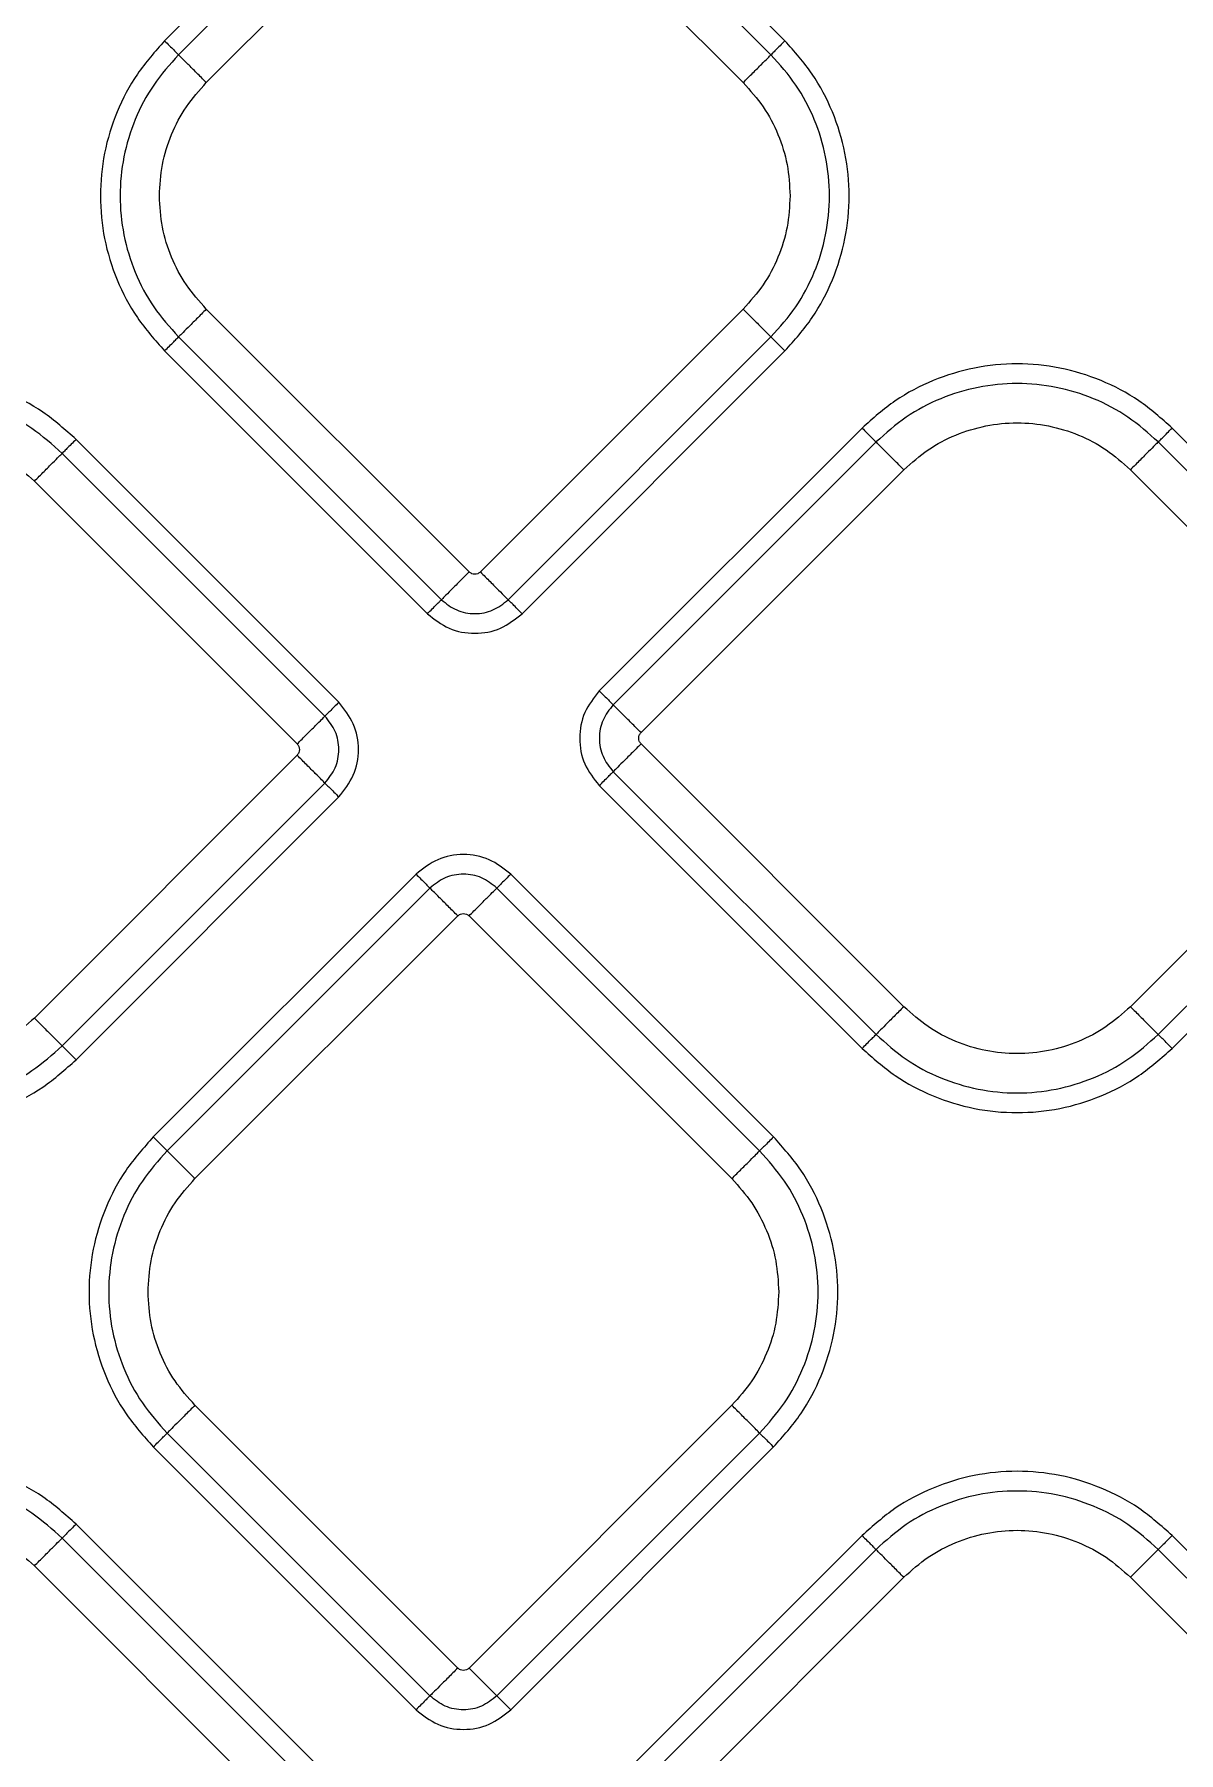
# Model space of a CAD drawing. Extents: x 939 to 1039, y 781 to 934.
# Drawn here: x 996.447 to 999.316, y 838.747 to 843.055 of the extents above; entities that cross this region are included whole.
import ezdxf

# ---------------------------------------------------------------- set-up
doc = ezdxf.new("R2010")
doc.units = 0
doc.header["$MEASUREMENT"] = 0
doc.layers.add('1', color=4, linetype='Continuous')

# ---------------------------------------------------------------- blocks, each defined once
blk = doc.blocks.new('Envoy')
at = {"layer": '1', "color": 3, "linetype": 'Continuous', "lineweight": 25}
for p, q in [((58.7787, 44.5229), (58.1199, 43.8641)), ((59.675, 43.8641), (59.0162, 44.5229)), ((58.8136, 44.4881), (58.1547, 43.8293)), ((59.6401, 43.8293), (58.9813, 44.4881)), ((58.2244, 43.7595), (58.8833, 44.4184)), ((58.9116, 44.4184), (59.5704, 43.7595)), ((58.8833, 42.5326), (58.2244, 43.1914)), ((59.5704, 43.1914), (58.9116, 42.5326)), ((58.1199, 43.0868), (58.7787, 42.428)), ((58.1547, 43.1217), (58.8136, 42.4628)), ((58.9813, 42.4628), (59.6401, 43.1217)), ((59.0162, 42.428), (59.675, 43.0868)), ((58.5566, 42.2059), (57.8978, 42.8648)), ((59.8685, 42.8933), (59.2097, 42.2345)), ((61.3046, 42.2345), (60.6458, 42.8933)), ((58.5218, 42.1711), (57.8629, 42.8299)), ((59.9034, 42.8584), (59.2446, 42.1996)), ((61.2698, 42.1996), (60.611, 42.8584)), ((59.3143, 42.1298), (59.9731, 42.7887)), ((60.5412, 42.7887), (61.2001, 42.1298)), ((57.7932, 42.7602), (58.452, 42.1013)), ((59.9731, 41.4427), (59.3143, 42.1016)), ((61.2001, 42.1016), (60.5412, 41.4427)), ((58.452, 42.0731), (57.7932, 41.4142)), ((57.8629, 41.3445), (58.5218, 42.0033)), ((59.2446, 42.0318), (59.9034, 41.373)), ((60.611, 41.373), (61.2698, 42.0318)), ((57.8978, 41.3096), (58.5566, 41.9685)), ((59.2097, 41.997), (59.8685, 41.3382)), ((60.6458, 41.3382), (61.3046, 41.997)), ((58.7502, 41.7749), (58.0914, 41.1161)), ((59.6465, 41.1161), (58.9877, 41.7749)), ((58.785, 41.7401), (58.1262, 41.0812)), ((59.6116, 41.0812), (58.9528, 41.7401)), ((58.1959, 41.0115), (58.8548, 41.6703)), ((58.883, 41.6703), (59.5419, 41.0115)), ((58.8548, 39.7845), (58.1959, 40.4434)), ((59.5419, 40.4434), (58.883, 39.7845)), ((58.1262, 40.3736), (58.785, 39.7148)), ((58.9528, 39.7148), (59.6116, 40.3736)), ((58.0914, 40.3388), (58.7502, 39.68)), ((58.9877, 39.68), (59.6465, 40.3388)), ((58.5218, 39.4516), (57.863, 40.1104)), ((58.5566, 39.4865), (57.8978, 40.1453)), ((59.8685, 40.1168), (59.2097, 39.4579)), ((61.3046, 39.4579), (60.6458, 40.1168)), ((59.9034, 40.0819), (59.2445, 39.4231)), ((61.2698, 39.4231), (60.6109, 40.0819)), ((57.7932, 40.0407), (58.4521, 39.3818)), ((59.3142, 39.3533), (59.9731, 40.0122)), ((60.5412, 40.0122), (61.2, 39.3533))]:
    blk.add_line(p, q, dxfattribs=at)
for points, knots in [([(58.1199, 43.8641), (58.0959, 43.8372), (58.0479, 43.7835), (57.9976, 43.687), (57.9659, 43.5834), (57.9554, 43.4755), (57.9659, 43.3675), (57.9976, 43.264), (58.0479, 43.1675), (58.0959, 43.1137), (58.1199, 43.0868)], [0, 0, 0, 0, 0.125, 0.25, 0.375, 0.5, 0.625, 0.75, 0.875, 1, 1, 1, 1]), ([(58.1199, 43.8641), (58.124, 43.86), (58.1323, 43.8517), (58.1431, 43.8409), (58.1514, 43.8326), (58.1536, 43.8304), (58.1547, 43.8293)], [0, 0, 0, 0, 0.250005, 0.499999, 0.75, 1, 1, 1, 1]), ([(59.675, 43.8641), (59.6708, 43.86), (59.6626, 43.8517), (59.6517, 43.8409), (59.6434, 43.8326), (59.6412, 43.8304), (59.6401, 43.8293)], [0, 0, 0, 0, 0.250005, 0.499999, 0.75, 1, 1, 1, 1]), ([(59.675, 43.0868), (59.699, 43.1137), (59.7469, 43.1675), (59.7972, 43.264), (59.8289, 43.3675), (59.8395, 43.4755), (59.8289, 43.5834), (59.7972, 43.687), (59.7469, 43.7835), (59.699, 43.8372), (59.675, 43.8641)], [0, 0, 0, 0, 0.125, 0.25, 0.375, 0.5, 0.625, 0.75, 0.875, 1, 1, 1, 1]), ([(58.1547, 43.8293), (58.1329, 43.8048), (58.0892, 43.7558), (58.0434, 43.668), (58.0146, 43.5737), (58.005, 43.4755), (58.0146, 43.3772), (58.0434, 43.2829), (58.0892, 43.1951), (58.1329, 43.1462), (58.1547, 43.1217)], [0, 0, 0, 0, 0.1250001, 0.25, 0.3749999, 0.5000001, 0.6250001, 0.7500002, 0.8749999, 1, 1, 1, 1]), ([(58.2244, 43.7595), (58.2162, 43.7678), (58.1996, 43.7844), (58.178, 43.806), (58.1614, 43.8226), (58.1569, 43.827), (58.1547, 43.8293)], [0, 0, 0, 0, 0.25, 0.499998, 0.749991, 1, 1, 1, 1]), ([(59.5704, 43.7595), (59.5787, 43.7678), (59.5952, 43.7844), (59.6169, 43.806), (59.6335, 43.8226), (59.6379, 43.827), (59.6401, 43.8293)], [0, 0, 0, 0, 0.25, 0.499998, 0.749991, 1, 1, 1, 1]), ([(59.6401, 43.1217), (59.662, 43.1462), (59.7056, 43.1951), (59.7514, 43.2829), (59.7803, 43.3772), (59.7899, 43.4755), (59.7803, 43.5737), (59.7514, 43.668), (59.7056, 43.7558), (59.662, 43.8048), (59.6401, 43.8293)], [0, 0, 0, 0, 0.125, 0.25, 0.375, 0.5, 0.625, 0.75, 0.875, 1, 1, 1, 1]), ([(58.1068, 43.4755), (58.1083, 43.5018), (58.1112, 43.5544), (58.1353, 43.6301), (58.1718, 43.7006), (58.2069, 43.7399), (58.2244, 43.7595)], [0, 0, 0, 0, 0.25, 0.5, 0.75, 1, 1, 1, 1]), ([(59.5704, 43.7595), (59.5879, 43.7399), (59.623, 43.7006), (59.6596, 43.6301), (59.6836, 43.5544), (59.6866, 43.5018), (59.6881, 43.4755)], [0, 0, 0, 0, 0.25, 0.5, 0.75, 1, 1, 1, 1]), ([(58.2244, 43.1914), (58.2069, 43.2111), (58.1718, 43.2503), (58.1353, 43.3209), (58.1112, 43.3966), (58.1083, 43.4492), (58.1068, 43.4755)], [0, 0, 0, 0, 0.25, 0.500001, 0.75, 1, 1, 1, 1]), ([(59.6881, 43.4755), (59.6866, 43.4492), (59.6836, 43.3966), (59.6596, 43.3209), (59.623, 43.2503), (59.5879, 43.2111), (59.5704, 43.1914)], [0, 0, 0, 0, 0.25, 0.499999, 0.75, 1, 1, 1, 1]), ([(58.2244, 43.1914), (58.2162, 43.1831), (58.1996, 43.1666), (58.178, 43.1449), (58.1614, 43.1283), (58.1569, 43.1239), (58.1547, 43.1217)], [0, 0, 0, 0, 0.25, 0.499998, 0.749991, 1, 1, 1, 1]), ([(59.5704, 43.1914), (59.5787, 43.1831), (59.5952, 43.1666), (59.6169, 43.1449), (59.6335, 43.1283), (59.6379, 43.1239), (59.6401, 43.1217)], [0, 0, 0, 0, 0.25, 0.499998, 0.749991, 1, 1, 1, 1]), ([(58.1199, 43.0868), (58.124, 43.091), (58.1323, 43.0992), (58.1431, 43.1101), (58.1514, 43.1184), (58.1536, 43.1206), (58.1547, 43.1217)], [0, 0, 0, 0, 0.2500024, 0.499998, 0.7499988, 1, 1, 1, 1]), ([(59.675, 43.0868), (59.6708, 43.091), (59.6626, 43.0992), (59.6517, 43.1101), (59.6434, 43.1184), (59.6412, 43.1206), (59.6401, 43.1217)], [0, 0, 0, 0, 0.2500024, 0.499998, 0.7499988, 1, 1, 1, 1]), ([(60.6458, 42.8933), (60.6189, 42.9173), (60.5652, 42.9652), (60.4687, 43.0155), (60.3651, 43.0472), (60.2572, 43.0578), (60.1492, 43.0472), (60.0457, 43.0155), (59.9492, 42.9652), (59.8954, 42.9173), (59.8685, 42.8933)], [0, 0, 0, 0, 0.125, 0.25, 0.375, 0.5, 0.625, 0.75, 0.875001, 1, 1, 1, 1]), ([(57.8978, 42.8648), (57.8709, 42.8887), (57.8171, 42.9367), (57.7207, 42.987), (57.6171, 43.0187), (57.5091, 43.0293), (57.4012, 43.0187), (57.2976, 42.987), (57.2011, 42.9367), (57.1474, 42.8887), (57.1205, 42.8648)], [0, 0, 0, 0, 0.125, 0.25, 0.375, 0.5, 0.625, 0.75, 0.875, 1, 1, 1, 1]), ([(60.611, 42.8584), (60.5865, 42.8802), (60.5376, 42.9239), (60.4497, 42.9697), (60.3555, 42.9985), (60.2572, 43.0081), (60.1589, 42.9985), (60.0646, 42.9697), (59.9768, 42.9239), (59.9279, 42.8802), (59.9034, 42.8584)], [0, 0, 0, 0, 0.125, 0.25, 0.375, 0.5, 0.624999, 0.749999, 0.875, 1, 1, 1, 1]), ([(57.8629, 42.8299), (57.8385, 42.8517), (57.7895, 42.8954), (57.7017, 42.9412), (57.6074, 42.97), (57.5091, 42.9796), (57.4109, 42.97), (57.3166, 42.9412), (57.2288, 42.8954), (57.1798, 42.8517), (57.1554, 42.8299)], [0, 0, 0, 0, 0.125, 0.249999, 0.375, 0.5, 0.624999, 0.75, 0.875, 1, 1, 1, 1]), ([(57.2251, 42.7602), (57.2447, 42.7777), (57.284, 42.8128), (57.3546, 42.8495), (57.4302, 42.8727), (57.5091, 42.8804), (57.5881, 42.8727), (57.6637, 42.8495), (57.7343, 42.8128), (57.7736, 42.7777), (57.7932, 42.7602)], [0, 0, 0, 0, 0.125, 0.25, 0.375, 0.5, 0.625, 0.75, 0.875, 1, 1, 1, 1]), ([(57.8978, 42.8648), (57.8937, 42.8606), (57.8854, 42.8523), (57.8746, 42.8415), (57.8663, 42.8332), (57.864, 42.831), (57.8629, 42.8299)], [0, 0, 0, 0, 0.250002, 0.499998, 0.75, 1, 1, 1, 1]), ([(59.8685, 42.8933), (59.8727, 42.8891), (59.8809, 42.8808), (59.8918, 42.87), (59.9001, 42.8617), (59.9023, 42.8595), (59.9034, 42.8584)], [0, 0, 0, 0, 0.250005, 0.500001, 0.750002, 1, 1, 1, 1]), ([(59.9731, 42.7887), (59.9928, 42.8062), (60.0321, 42.8413), (60.1026, 42.878), (60.1783, 42.9012), (60.2572, 42.9089), (60.3361, 42.9012), (60.4118, 42.878), (60.4823, 42.8413), (60.5216, 42.8062), (60.5412, 42.7887)], [0, 0, 0, 0, 0.125, 0.250001, 0.374999, 0.5, 0.624999, 0.75, 0.874999, 1, 1, 1, 1]), ([(60.611, 42.8584), (60.6121, 42.8595), (60.6143, 42.8617), (60.6226, 42.87), (60.6334, 42.8808), (60.6417, 42.8891), (60.6458, 42.8933)], [0, 0, 0, 0, 0.250001, 0.500003, 0.749994, 1, 1, 1, 1]), ([(57.7932, 42.7602), (57.8015, 42.7684), (57.818, 42.785), (57.8397, 42.8067), (57.8563, 42.8233), (57.8607, 42.8277), (57.8629, 42.8299)], [0, 0, 0, 0, 0.250001, 0.499997, 0.749991, 1, 1, 1, 1]), ([(59.9731, 42.7887), (59.9648, 42.797), (59.9483, 42.8135), (59.9266, 42.8352), (59.91, 42.8518), (59.9056, 42.8562), (59.9034, 42.8584)], [0, 0, 0, 0, 0.249998, 0.499996, 0.74999, 1, 1, 1, 1]), ([(60.611, 42.8584), (60.6088, 42.8562), (60.6043, 42.8518), (60.5877, 42.8352), (60.5661, 42.8135), (60.5495, 42.797), (60.5412, 42.7887)], [0, 0, 0, 0, 0.2500109, 0.5000033, 0.7500018, 1, 1, 1, 1]), ([(58.8833, 42.5326), (58.875, 42.5243), (58.8584, 42.5077), (58.8368, 42.4861), (58.8202, 42.4695), (58.8158, 42.4651), (58.8136, 42.4628)], [0, 0, 0, 0, 0.250001, 0.499996, 0.749991, 1, 1, 1, 1]), ([(58.9116, 42.5326), (58.9095, 42.5309), (58.9053, 42.5277), (58.8974, 42.5262), (58.8895, 42.5277), (58.8854, 42.5309), (58.8833, 42.5326)], [0, 0, 0, 0, 0.250236, 0.500009, 0.749764, 1, 1, 1, 1]), ([(58.9116, 42.5326), (58.9198, 42.5243), (58.9364, 42.5077), (58.958, 42.4861), (58.9746, 42.4695), (58.9791, 42.4651), (58.9813, 42.4628)], [0, 0, 0, 0, 0.250001, 0.499996, 0.749991, 1, 1, 1, 1]), ([(58.7787, 42.428), (58.7828, 42.4321), (58.7911, 42.4404), (58.8019, 42.4512), (58.8102, 42.4595), (58.8124, 42.4617), (58.8136, 42.4628)], [0, 0, 0, 0, 0.250006, 0.499997, 0.749997, 1, 1, 1, 1]), ([(58.8136, 42.4628), (58.8258, 42.4532), (58.8504, 42.4338), (58.8974, 42.4252), (58.9445, 42.4338), (58.969, 42.4532), (58.9813, 42.4628)], [0, 0, 0, 0, 0.249861, 0.499987, 0.750123, 1, 1, 1, 1]), ([(59.0162, 42.428), (59.012, 42.4321), (59.0037, 42.4404), (58.9929, 42.4512), (58.9846, 42.4595), (58.9824, 42.4617), (58.9813, 42.4628)], [0, 0, 0, 0, 0.250006, 0.499997, 0.749997, 1, 1, 1, 1]), ([(58.7787, 42.428), (58.796, 42.4143), (58.8308, 42.3868), (58.8974, 42.3748), (58.9641, 42.3868), (58.9988, 42.4143), (59.0162, 42.428)], [0, 0, 0, 0, 0.250066, 0.499983, 0.74993, 1, 1, 1, 1]), ([(59.2097, 42.2345), (59.196, 42.2171), (59.1686, 42.1824), (59.1565, 42.1157), (59.1685, 42.0491), (59.196, 42.0143), (59.2097, 41.997)], [0, 0, 0, 0, 0.250068, 0.499984, 0.74993, 1, 1, 1, 1]), ([(59.2097, 42.2345), (59.2139, 42.2303), (59.2221, 42.222), (59.2329, 42.2112), (59.2412, 42.2029), (59.2435, 42.2007), (59.2446, 42.1996)], [0, 0, 0, 0, 0.250008, 0.5, 0.75, 1, 1, 1, 1]), ([(58.5566, 42.2059), (58.5525, 42.2018), (58.5442, 42.1935), (58.5334, 42.1827), (58.5251, 42.1744), (58.5229, 42.1722), (58.5218, 42.1711)], [0, 0, 0, 0, 0.250003, 0.499997, 0.749997, 1, 1, 1, 1]), ([(58.5566, 41.9685), (58.5703, 41.9858), (58.5978, 42.0206), (58.6098, 42.0872), (58.5978, 42.1538), (58.5703, 42.1886), (58.5566, 42.2059)], [0, 0, 0, 0, 0.250068, 0.499983, 0.749929, 1, 1, 1, 1]), ([(59.2446, 42.1996), (59.2349, 42.1873), (59.2155, 42.1628), (59.207, 42.1157), (59.2155, 42.0687), (59.2349, 42.0441), (59.2446, 42.0318)], [0, 0, 0, 0, 0.249859, 0.499985, 0.750124, 1, 1, 1, 1]), ([(59.3143, 42.1298), (59.306, 42.1381), (59.2894, 42.1547), (59.2678, 42.1763), (59.2512, 42.1929), (59.2468, 42.1974), (59.2446, 42.1996)], [0, 0, 0, 0, 0.249998, 0.4999962, 0.7499893, 1, 1, 1, 1]), ([(58.452, 42.1013), (58.4603, 42.1096), (58.4769, 42.1262), (58.4985, 42.1478), (58.5151, 42.1644), (58.5196, 42.1688), (58.5218, 42.1711)], [0, 0, 0, 0, 0.250001, 0.499997, 0.749991, 1, 1, 1, 1]), ([(58.5218, 42.0033), (58.5314, 42.0156), (58.5508, 42.0401), (58.5594, 42.0872), (58.5508, 42.1343), (58.5314, 42.1588), (58.5218, 42.1711)], [0, 0, 0, 0, 0.249862, 0.499986, 0.750122, 1, 1, 1, 1]), ([(58.452, 42.1013), (58.4537, 42.0993), (58.4569, 42.0951), (58.4584, 42.0872), (58.4569, 42.0793), (58.4537, 42.0751), (58.452, 42.0731)], [0, 0, 0, 0, 0.250237, 0.500005, 0.749763, 1, 1, 1, 1]), ([(59.3143, 42.1016), (59.306, 42.0933), (59.2894, 42.0767), (59.2678, 42.0551), (59.2512, 42.0385), (59.2468, 42.0341), (59.2446, 42.0318)], [0, 0, 0, 0, 0.249998, 0.4999962, 0.7499893, 1, 1, 1, 1]), ([(59.3143, 42.1016), (59.3126, 42.1036), (59.3094, 42.1078), (59.3079, 42.1157), (59.3094, 42.1236), (59.3126, 42.1278), (59.3143, 42.1298)], [0, 0, 0, 0, 0.2502254, 0.5, 0.7497746, 1, 1, 1, 1]), ([(58.5218, 42.0033), (58.5196, 42.0055), (58.5151, 42.01), (58.4985, 42.0266), (58.4769, 42.0482), (58.4603, 42.0648), (58.452, 42.0731)], [0, 0, 0, 0, 0.2500093, 0.5000029, 0.7499995, 1, 1, 1, 1]), ([(58.5218, 42.0033), (58.5229, 42.0022), (58.5251, 42), (58.5334, 41.9917), (58.5442, 41.9809), (58.5525, 41.9726), (58.5566, 41.9685)], [0, 0, 0, 0, 0.250003, 0.500003, 0.749997, 1, 1, 1, 1]), ([(59.2097, 41.997), (59.2139, 42.0011), (59.2221, 42.0094), (59.2329, 42.0202), (59.2412, 42.0285), (59.2435, 42.0307), (59.2446, 42.0318)], [0, 0, 0, 0, 0.250005, 0.500001, 0.75, 1, 1, 1, 1]), ([(58.9877, 41.7749), (58.9703, 41.7886), (58.9356, 41.8161), (58.8689, 41.8281), (58.8023, 41.8161), (58.7675, 41.7886), (58.7502, 41.7749)], [0, 0, 0, 0, 0.250067, 0.499982, 0.749929, 1, 1, 1, 1]), ([(58.7502, 41.7749), (58.7543, 41.7708), (58.7626, 41.7625), (58.7734, 41.7517), (58.7817, 41.7434), (58.7839, 41.7412), (58.785, 41.7401)], [0, 0, 0, 0, 0.250004, 0.500002, 0.75, 1, 1, 1, 1]), ([(58.9528, 41.7401), (58.9405, 41.7497), (58.916, 41.7691), (58.8689, 41.7777), (58.8219, 41.7691), (58.7973, 41.7497), (58.785, 41.7401)], [0, 0, 0, 0, 0.249863, 0.499986, 0.750125, 1, 1, 1, 1]), ([(58.9877, 41.7749), (58.9835, 41.7708), (58.9752, 41.7625), (58.9644, 41.7517), (58.9561, 41.7434), (58.9539, 41.7412), (58.9528, 41.7401)], [0, 0, 0, 0, 0.250005, 0.500003, 0.750001, 1, 1, 1, 1]), ([(58.8548, 41.6703), (58.8465, 41.6786), (58.8299, 41.6952), (58.8083, 41.7168), (58.7917, 41.7334), (58.7873, 41.7378), (58.785, 41.7401)], [0, 0, 0, 0, 0.25, 0.499998, 0.749991, 1, 1, 1, 1]), ([(58.883, 41.6703), (58.8913, 41.6786), (58.9079, 41.6952), (58.9295, 41.7168), (58.9461, 41.7334), (58.9506, 41.7378), (58.9528, 41.7401)], [0, 0, 0, 0, 0.249998, 0.4999962, 0.7499893, 1, 1, 1, 1]), ([(58.8548, 41.6703), (58.8568, 41.672), (58.861, 41.6752), (58.8689, 41.6767), (58.8768, 41.6752), (58.881, 41.672), (58.883, 41.6703)], [0, 0, 0, 0, 0.25022, 0.499992, 0.749764, 1, 1, 1, 1]), ([(59.9731, 41.4427), (59.9648, 41.4345), (59.9483, 41.4179), (59.9266, 41.3962), (59.91, 41.3796), (59.9056, 41.3752), (59.9034, 41.373)], [0, 0, 0, 0, 0.249998, 0.4999962, 0.7499893, 1, 1, 1, 1]), ([(60.5412, 41.4427), (60.5216, 41.4252), (60.4823, 41.3901), (60.4118, 41.3534), (60.3361, 41.3302), (60.2572, 41.3225), (60.1783, 41.3302), (60.1026, 41.3534), (60.0321, 41.3901), (59.9928, 41.4252), (59.9731, 41.4427)], [0, 0, 0, 0, 0.125001, 0.25, 0.375001, 0.5, 0.625001, 0.75, 0.875001, 1, 1, 1, 1]), ([(60.5412, 41.4427), (60.5495, 41.4345), (60.5661, 41.4179), (60.5877, 41.3962), (60.6043, 41.3796), (60.6088, 41.3752), (60.611, 41.373)], [0, 0, 0, 0, 0.249998, 0.499997, 0.749989, 1, 1, 1, 1]), ([(57.7932, 41.4142), (57.7736, 41.3967), (57.7343, 41.3616), (57.6637, 41.3249), (57.5881, 41.3017), (57.5091, 41.294), (57.4302, 41.3017), (57.3546, 41.3249), (57.284, 41.3616), (57.2447, 41.3967), (57.2251, 41.4142)], [0, 0, 0, 0, 0.125, 0.25, 0.375, 0.5, 0.625, 0.75, 0.875, 1, 1, 1, 1]), ([(57.7932, 41.4142), (57.8015, 41.4059), (57.818, 41.3894), (57.8397, 41.3677), (57.8563, 41.3511), (57.8607, 41.3467), (57.8629, 41.3445)], [0, 0, 0, 0, 0.25, 0.499998, 0.749991, 1, 1, 1, 1]), ([(59.8685, 41.3382), (59.8727, 41.3423), (59.8809, 41.3506), (59.8918, 41.3614), (59.9001, 41.3697), (59.9023, 41.3719), (59.9034, 41.373)], [0, 0, 0, 0, 0.250003, 0.499999, 0.75, 1, 1, 1, 1]), ([(59.9034, 41.373), (59.9279, 41.3512), (59.9768, 41.3075), (60.0646, 41.2617), (60.1589, 41.2329), (60.2572, 41.2233), (60.3555, 41.2329), (60.4497, 41.2617), (60.5376, 41.3075), (60.5865, 41.3512), (60.611, 41.373)], [0, 0, 0, 0, 0.125, 0.250001, 0.375001, 0.5, 0.625, 0.75, 0.875, 1, 1, 1, 1]), ([(60.6458, 41.3382), (60.6417, 41.3423), (60.6334, 41.3506), (60.6226, 41.3614), (60.6143, 41.3697), (60.6121, 41.3719), (60.611, 41.373)], [0, 0, 0, 0, 0.250004, 0.499995, 0.749998, 1, 1, 1, 1]), ([(57.1554, 41.3445), (57.1798, 41.3227), (57.2288, 41.279), (57.3166, 41.2332), (57.4109, 41.2044), (57.5091, 41.1948), (57.6074, 41.2044), (57.7017, 41.2332), (57.7895, 41.279), (57.8385, 41.3227), (57.8629, 41.3445)], [0, 0, 0, 0, 0.125, 0.25, 0.375001, 0.5, 0.625, 0.750001, 0.875, 1, 1, 1, 1]), ([(57.8978, 41.3096), (57.8937, 41.3138), (57.8854, 41.3221), (57.8746, 41.3329), (57.8663, 41.3412), (57.864, 41.3434), (57.8629, 41.3445)], [0, 0, 0, 0, 0.2500024, 0.499998, 0.7499988, 1, 1, 1, 1]), ([(59.8685, 41.3382), (59.8954, 41.3142), (59.9492, 41.2662), (60.0457, 41.2159), (60.1492, 41.1842), (60.2572, 41.1736), (60.3651, 41.1842), (60.4687, 41.2159), (60.5652, 41.2662), (60.6189, 41.3142), (60.6458, 41.3382)], [0, 0, 0, 0, 0.125, 0.25, 0.375, 0.5, 0.625, 0.75, 0.875, 1, 1, 1, 1]), ([(57.1205, 41.3096), (57.1474, 41.2856), (57.2011, 41.2377), (57.2976, 41.1874), (57.4012, 41.1557), (57.5091, 41.1451), (57.6171, 41.1557), (57.7207, 41.1874), (57.8171, 41.2377), (57.8709, 41.2856), (57.8978, 41.3096)], [0, 0, 0, 0, 0.125, 0.25, 0.375, 0.5, 0.625, 0.75, 0.875, 1, 1, 1, 1]), ([(58.0914, 41.1161), (58.0674, 41.0892), (58.0194, 41.0354), (57.9691, 40.9389), (57.9374, 40.8354), (57.9269, 40.7274), (57.9374, 40.6195), (57.9691, 40.5159), (58.0194, 40.4194), (58.0674, 40.3657), (58.0914, 40.3388)], [0, 0, 0, 0, 0.1250001, 0.25, 0.375, 0.5, 0.625, 0.75, 0.8749999, 1, 1, 1, 1]), ([(58.0914, 41.1161), (58.0955, 41.1119), (58.1038, 41.1037), (58.1146, 41.0928), (58.1229, 41.0845), (58.1251, 41.0823), (58.1262, 41.0812)], [0, 0, 0, 0, 0.250005, 0.499999, 0.750002, 1, 1, 1, 1]), ([(59.6465, 41.1161), (59.6423, 41.1119), (59.6341, 41.1037), (59.6232, 41.0928), (59.6149, 41.0845), (59.6127, 41.0823), (59.6116, 41.0812)], [0, 0, 0, 0, 0.2500059, 0.4999996, 0.7499992, 1, 1, 1, 1]), ([(59.6465, 40.3388), (59.6705, 40.3657), (59.7184, 40.4194), (59.7687, 40.5159), (59.8004, 40.6195), (59.811, 40.7274), (59.8004, 40.8354), (59.7687, 40.9389), (59.7184, 41.0354), (59.6705, 41.0892), (59.6465, 41.1161)], [0, 0, 0, 0, 0.1250001, 0.25, 0.375, 0.5, 0.625, 0.75, 0.8749999, 1, 1, 1, 1]), ([(58.1262, 41.0812), (58.1044, 41.0568), (58.0607, 41.0078), (58.0149, 40.92), (57.9861, 40.8257), (57.9765, 40.7274), (57.9861, 40.6292), (58.0149, 40.5349), (58.0607, 40.4471), (58.1044, 40.3981), (58.1262, 40.3736)], [0, 0, 0, 0, 0.125, 0.25, 0.375, 0.5, 0.625, 0.75, 0.875, 1, 1, 1, 1]), ([(58.1959, 41.0115), (58.1877, 41.0198), (58.1711, 41.0363), (58.1494, 41.058), (58.1328, 41.0746), (58.1284, 41.079), (58.1262, 41.0812)], [0, 0, 0, 0, 0.2500003, 0.4999966, 0.7499899, 1, 1, 1, 1]), ([(59.5419, 41.0115), (59.5502, 41.0198), (59.5667, 41.0363), (59.5884, 41.058), (59.605, 41.0746), (59.6094, 41.079), (59.6116, 41.0812)], [0, 0, 0, 0, 0.249998, 0.499995, 0.749989, 1, 1, 1, 1]), ([(59.6116, 40.3736), (59.6334, 40.3981), (59.6771, 40.4471), (59.7229, 40.5349), (59.7517, 40.6292), (59.7614, 40.7274), (59.7517, 40.8257), (59.7229, 40.92), (59.6771, 41.0078), (59.6334, 41.0568), (59.6116, 41.0812)], [0, 0, 0, 0, 0.125, 0.25, 0.375, 0.5, 0.625, 0.75, 0.875, 1, 1, 1, 1]), ([(58.0783, 40.7274), (58.0798, 40.7537), (58.0827, 40.8063), (58.1068, 40.882), (58.1433, 40.9526), (58.1784, 40.9919), (58.1959, 41.0115)], [0, 0, 0, 0, 0.25, 0.499999, 0.75, 1, 1, 1, 1]), ([(59.5419, 41.0115), (59.5594, 40.9919), (59.5945, 40.9526), (59.631, 40.882), (59.6551, 40.8063), (59.6581, 40.7537), (59.6595, 40.7274)], [0, 0, 0, 0, 0.249999, 0.5, 0.75, 1, 1, 1, 1]), ([(58.1959, 40.4434), (58.1784, 40.463), (58.1433, 40.5023), (58.1068, 40.5728), (58.0827, 40.6485), (58.0798, 40.7011), (58.0783, 40.7274)], [0, 0, 0, 0, 0.25, 0.5, 0.75, 1, 1, 1, 1]), ([(59.6595, 40.7274), (59.6581, 40.7011), (59.6551, 40.6485), (59.631, 40.5728), (59.5945, 40.5023), (59.5594, 40.463), (59.5419, 40.4434)], [0, 0, 0, 0, 0.25, 0.5, 0.750001, 1, 1, 1, 1]), ([(58.1959, 40.4434), (58.1877, 40.4351), (58.1711, 40.4185), (58.1494, 40.3969), (58.1328, 40.3803), (58.1284, 40.3759), (58.1262, 40.3736)], [0, 0, 0, 0, 0.2500011, 0.4999982, 0.74999, 1, 1, 1, 1]), ([(59.6116, 40.3736), (59.6094, 40.3759), (59.605, 40.3803), (59.5884, 40.3969), (59.5667, 40.4185), (59.5502, 40.4351), (59.5419, 40.4434)], [0, 0, 0, 0, 0.2500107, 0.5000033, 0.750001, 1, 1, 1, 1]), ([(58.0914, 40.3388), (58.0955, 40.3429), (58.1038, 40.3512), (58.1146, 40.362), (58.1229, 40.3703), (58.1251, 40.3725), (58.1262, 40.3736)], [0, 0, 0, 0, 0.250003, 0.499999, 0.750002, 1, 1, 1, 1]), ([(59.6116, 40.3736), (59.6127, 40.3725), (59.6149, 40.3703), (59.6232, 40.362), (59.6341, 40.3512), (59.6423, 40.3429), (59.6465, 40.3388)], [0, 0, 0, 0, 0.2500002, 0.5000001, 0.7499967, 1, 1, 1, 1]), ([(57.8978, 40.1453), (57.8709, 40.1693), (57.8172, 40.2172), (57.7207, 40.2675), (57.6171, 40.2992), (57.5092, 40.3098), (57.4012, 40.2992), (57.2977, 40.2675), (57.2012, 40.2172), (57.1474, 40.1693), (57.1205, 40.1453)], [0, 0, 0, 0, 0.125, 0.25, 0.375, 0.5, 0.625, 0.75, 0.875, 1, 1, 1, 1]), ([(57.863, 40.1104), (57.8385, 40.1322), (57.7896, 40.1759), (57.7017, 40.2217), (57.6075, 40.2505), (57.5092, 40.2602), (57.4109, 40.2505), (57.3166, 40.2217), (57.2288, 40.1759), (57.1799, 40.1322), (57.1554, 40.1104)], [0, 0, 0, 0, 0.125, 0.25, 0.375, 0.5, 0.625, 0.75, 0.875, 1, 1, 1, 1]), ([(60.6458, 40.1168), (60.6189, 40.1407), (60.5651, 40.1887), (60.4687, 40.239), (60.3651, 40.2707), (60.2571, 40.2813), (60.1492, 40.2707), (60.0456, 40.239), (59.9491, 40.1887), (59.8954, 40.1407), (59.8685, 40.1168)], [0, 0, 0, 0, 0.125, 0.25, 0.375, 0.500001, 0.625, 0.750001, 0.875, 1, 1, 1, 1]), ([(60.6109, 40.0819), (60.5865, 40.1037), (60.5375, 40.1474), (60.4497, 40.1932), (60.3554, 40.222), (60.2571, 40.2316), (60.1589, 40.222), (60.0646, 40.1932), (59.9768, 40.1474), (59.9278, 40.1037), (59.9034, 40.0819)], [0, 0, 0, 0, 0.125, 0.25, 0.375, 0.500001, 0.625, 0.75, 0.875, 1, 1, 1, 1]), ([(57.2251, 40.0407), (57.2448, 40.0582), (57.2841, 40.0933), (57.3546, 40.13), (57.4303, 40.1532), (57.5092, 40.1609), (57.5881, 40.1532), (57.6638, 40.13), (57.7343, 40.0933), (57.7736, 40.0582), (57.7932, 40.0407)], [0, 0, 0, 0, 0.125001, 0.250001, 0.375, 0.5, 0.625, 0.75, 0.875, 1, 1, 1, 1]), ([(57.7932, 40.0407), (57.8015, 40.049), (57.8181, 40.0655), (57.8397, 40.0872), (57.8563, 40.1038), (57.8608, 40.1082), (57.863, 40.1104)], [0, 0, 0, 0, 0.250002, 0.499999, 0.749992, 1, 1, 1, 1]), ([(57.8978, 40.1453), (57.8937, 40.1411), (57.8854, 40.1328), (57.8746, 40.122), (57.8663, 40.1137), (57.8641, 40.1115), (57.863, 40.1104)], [0, 0, 0, 0, 0.250002, 0.499997, 0.749999, 1, 1, 1, 1]), ([(59.8685, 40.1168), (59.8726, 40.1126), (59.8809, 40.1043), (59.8917, 40.0935), (59.9, 40.0852), (59.9023, 40.083), (59.9034, 40.0819)], [0, 0, 0, 0, 0.250008, 0.500003, 0.750001, 1, 1, 1, 1]), ([(59.9731, 40.0122), (59.9927, 40.0297), (60.032, 40.0648), (60.1026, 40.1015), (60.1782, 40.1247), (60.2571, 40.1324), (60.3361, 40.1247), (60.4117, 40.1015), (60.4823, 40.0648), (60.5216, 40.0297), (60.5412, 40.0122)], [0, 0, 0, 0, 0.124999, 0.249999, 0.375, 0.499999, 0.625, 0.750001, 0.875001, 1, 1, 1, 1]), ([(60.6458, 40.1168), (60.6417, 40.1126), (60.6334, 40.1043), (60.6226, 40.0935), (60.6143, 40.0852), (60.612, 40.083), (60.6109, 40.0819)], [0, 0, 0, 0, 0.250008, 0.500008, 0.749999, 1, 1, 1, 1]), ([(59.9731, 40.0122), (59.9648, 40.0204), (59.9482, 40.037), (59.9266, 40.0587), (59.91, 40.0753), (59.9056, 40.0797), (59.9034, 40.0819)], [0, 0, 0, 0, 0.250002, 0.499995, 0.749989, 1, 1, 1, 1]), ([(60.5412, 40.0122), (60.5495, 40.0204), (60.566, 40.037), (60.5877, 40.0587), (60.6043, 40.0753), (60.6087, 40.0797), (60.6109, 40.0819)], [0, 0, 0, 0, 0.249996, 0.499994, 0.749989, 1, 1, 1, 1]), ([(58.8548, 39.7845), (58.8465, 39.7763), (58.8299, 39.7597), (58.8083, 39.738), (58.7917, 39.7215), (58.7873, 39.717), (58.785, 39.7148)], [0, 0, 0, 0, 0.250001, 0.499999, 0.749991, 1, 1, 1, 1]), ([(58.883, 39.7845), (58.881, 39.7829), (58.8768, 39.7796), (58.8689, 39.7782), (58.861, 39.7796), (58.8568, 39.7829), (58.8548, 39.7845)], [0, 0, 0, 0, 0.250238, 0.500008, 0.749777, 1, 1, 1, 1]), ([(58.883, 39.7845), (58.8913, 39.7763), (58.9079, 39.7597), (58.9295, 39.738), (58.9461, 39.7215), (58.9506, 39.717), (58.9528, 39.7148)], [0, 0, 0, 0, 0.249999, 0.4999967, 0.7499893, 1, 1, 1, 1]), ([(58.785, 39.7148), (58.7839, 39.7137), (58.7817, 39.7115), (58.7734, 39.7032), (58.7626, 39.6924), (58.7543, 39.6841), (58.7502, 39.68)], [0, 0, 0, 0, 0.25, 0.499998, 0.749993, 1, 1, 1, 1]), ([(58.7502, 39.68), (58.7675, 39.6662), (58.8023, 39.6388), (58.8689, 39.6268), (58.9356, 39.6388), (58.9703, 39.6662), (58.9877, 39.68)], [0, 0, 0, 0, 0.2500706, 0.5000178, 0.7499325, 1, 1, 1, 1]), ([(58.9528, 39.7148), (58.9405, 39.7051), (58.916, 39.6858), (58.8689, 39.6772), (58.8219, 39.6858), (58.7973, 39.7051), (58.785, 39.7148)], [0, 0, 0, 0, 0.249862, 0.499986, 0.750125, 1, 1, 1, 1]), ([(58.9877, 39.68), (58.9835, 39.6841), (58.9752, 39.6924), (58.9644, 39.7032), (58.9561, 39.7115), (58.9539, 39.7137), (58.9528, 39.7148)], [0, 0, 0, 0, 0.250008, 0.500003, 0.750001, 1, 1, 1, 1])]:
    blk.add_open_spline(points, degree=3, knots=knots, dxfattribs=at)

msp = doc.modelspace()

# ---------------------------------------------------------------- block references
at = {"layer": '1'}
msp.add_blockref('Envoy', (938.6538, 799.1744), dxfattribs=at)

doc.saveas('drawing.dxf')
